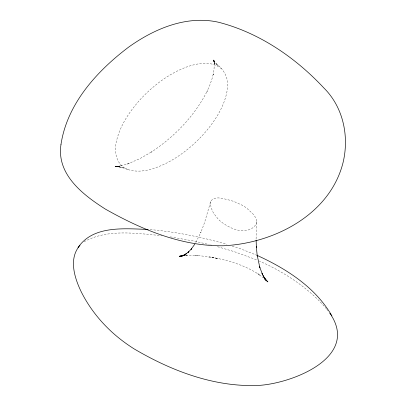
<?xml version="1.0" encoding="UTF-8"?>
<svg xmlns="http://www.w3.org/2000/svg" width="406" height="406" viewBox="0 0 406 406"><rect width="100%" height="100%" fill="white"/><g stroke="black" fill="none" stroke-linecap="round" stroke-linejoin="round"><path stroke-width="0.3" stroke-dasharray="2.03 1.52" d="M256.084 238.875L256.699 221.691L256.399 219.682L255.014 216.692L252.862 213.83L246.594 208.034A36.936 24.238 7.9 0 0 242.286 205.274L234.501 201.731A51.334 33.683 7.9 0 0 229.963 200.219C224.107 199.107 214.53 194.966 210.678 201.533L204.472 222.823L200.655 232.958L201.016 232.171L195.545 243.001M256.699 221.691C255.623 229.146 246.041 231.562 239.606 230.512C233.105 229.385 227.127 226.178 221.833 222.331A36.936 24.238 7.9 0 1 218.225 219.164L213.901 213.627A51.334 33.683 7.9 0 1 212.211 210.47L210.521 205.172L210.678 201.533M84.149 241.748C107.524 228.634 136.477 233.44 161.979 235.673M185.466 255.384L187.765 255.196L185.923 255.288M185.715 255.323L197.813 255.547L195.144 255.354L202.97 256.115L218.21 258.536L209.313 256.866C227.121 259.947 245.092 264.925 260.134 275.293L257.82 273.695L263.423 277.902M150.134 229.583C176.153 231.856 201.878 237.099 226.949 244.382M170.322 236.845L193.464 240.986L209.344 244.6M210.541 244.889L211.704 245.194M217.504 246.706L234.023 251.568L255.009 259.246A208.994 120.658 0 0 1 257.191 260.16M128.037 169.571C141.024 173.748 154.803 168.835 166.521 163.131C182.04 155.117 195.656 143.673 206.887 130.346C216.626 118.334 225.294 104.499 227.385 88.889C229.202 78.683 223.868 68.974 215.591 63.199L217.986 65.863L213.221 59.804L215.119 63.006L213.317 59.723L214.667 63.372L213.49 59.936L214.297 64.001L213.998 60.413L214.266 64.869L213.998 69.639L213.15 74.856L213.434 73.319L211.937 79.094L209.775 85.24L206.933 91.68L207.415 90.65C194.784 115.791 174.585 136.705 151.23 152.159L152.306 151.489L140.009 158.589L127.327 164.085L129.194 163.359L122.998 165.313L116.913 166.693L121.287 165.826L115.669 166.546L120.161 166.374L115.03 166.455L119.526 166.805L114.913 166.267L123.668 168.008L119.679 166.902L128.037 169.571C116.517 165.704 113.644 151.773 116.441 141.217C120.181 125.053 129.895 110.975 140.882 98.836C153.772 85.143 169.236 73.43 186.983 66.853C197.879 63.087 211.734 60.611 221.351 68.68M232.217 246.102L241.007 248.98L256.364 255.059M326.454 308.829C311.996 291.767 293.447 278.506 273.806 268.011A208.994 120.658 0 0 0 259.358 261.094M326.83 309.286L327.957 310.651"/><path stroke-width="0.61" d="M194.946 243.96L191.028 249.391L191.754 248.573L188.034 252.436L188.912 251.603L185.258 254.481L186.425 253.684L182.472 255.897L185.73 254.526L179.812 256.678L183.811 255.445L179.675 256.252L182.182 255.785M78.038 247.579C93.091 225.117 124.708 228.725 148.236 229.431M79.967 245.341C68.299 258.586 74.547 278.08 81.383 292.127C90.33 309.864 103.312 325.455 118.75 337.914A208.994 120.658 0 0 0 133.929 348.769C171.276 370.84 214.175 387.217 258.145 385.441C290.442 383.837 358.457 358.427 331.24 315.31M179.812 256.678L183.984 255.156M179.675 256.252L184.37 255.338M256.942 255.318C286.179 268.605 315.513 287.341 331.875 315.832M264.758 279.018L267.899 281.891L265.118 279.181L266.635 280.825L264.098 277.714L265.321 279.242L263.052 275.781L265.321 279.242M265.118 279.181L266.087 280.13M329.779 313.239L330.875 314.792M263.981 277.207L261.997 273.451L262.652 274.786L259.556 266.722L259.911 267.899L257.16 255.141M257.267 256.181L256.293 246.528L256.389 247.523L256.125 240.113M60.981 144.485C56.388 174.519 82.976 194.839 105.337 209.07C141.11 229.329 181.604 246.447 223.407 245.767C273.852 243.407 329.997 214.799 343.08 162.481C349.333 136.386 343.298 107.199 323.881 87.985C295.355 57.49 259.292 32.703 218.489 22.239C186.511 15.027 154.092 28.851 128.489 47.238C96.841 71.136 67.061 103.911 60.981 144.485"/></g></svg>
